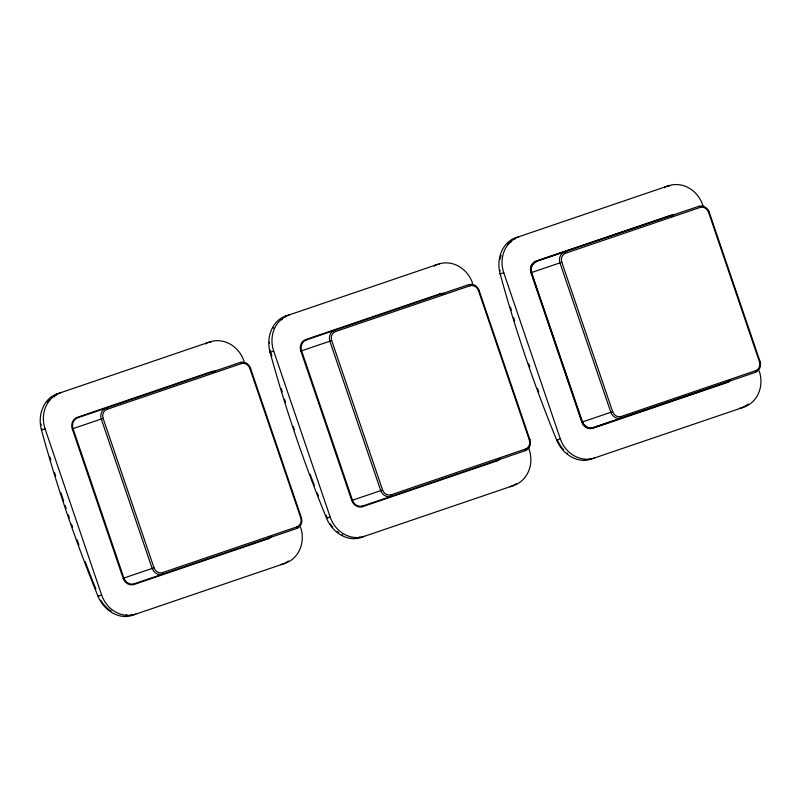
<?xml version="1.0" encoding="UTF-8"?>
<svg xmlns="http://www.w3.org/2000/svg" width="801" height="801" viewBox="0 0 801 801"><rect width="100%" height="100%" fill="white"/><g stroke="black" fill="none" stroke-linecap="round" stroke-linejoin="round"><path stroke-width="1.2" d="M729.09 380.926A8.771 7.88 71.2 0 1 727.138 381.947L727.088 382.588L592.79 428.305A9.372 8.421 71.2 0 1 581.826 422.157L530.963 272.74A9.372 8.421 71.2 0 1 535.899 261.176L670.197 215.459L670.607 215.94A8.771 7.88 71.2 0 1 673.571 215.579M134.178 583.809A8.771 7.88 71.2 0 1 123.885 578.052L73.021 428.635A8.771 7.88 71.2 0 1 77.657 417.792L240.21 362.452A8.771 7.88 71.2 0 1 250.493 368.22L301.366 517.636A8.771 7.88 71.2 0 1 296.73 528.47L134.178 583.809L134.117 584.45L268.415 538.733A9.372 8.421 71.2 0 0 271.879 536.32M364.485 536.28A29.226 26.273 71.2 0 1 330.192 517.076L326.438 518.467L327.259 518.407M270.287 351.909L269.897 352.27L273.682 351.068A29.226 26.273 71.2 0 1 289.131 314.923M362.763 505.992A8.771 7.88 71.2 0 1 352.48 500.235L301.617 350.818A8.771 7.88 71.2 0 1 306.252 339.974L468.805 284.635A8.771 7.88 71.2 0 1 479.088 290.403L529.952 439.809A8.771 7.88 71.2 0 1 525.316 450.653L362.763 505.992L362.713 506.622L497 460.905A9.372 8.421 71.2 0 0 500.475 458.492M500.495 273.521L499.914 273.902L503.759 272.74A29.226 26.273 71.2 0 1 519.208 236.605M514.943 239.119A2.343 1.302 71.2 0 1 515.634 237.817L668.424 185.802A29.226 26.273 71.2 0 1 702.717 205.006L703.498 207.309M72.26 428.895A9.372 8.421 71.2 0 1 77.226 417.331L211.514 371.604A9.372 8.421 71.2 0 1 214.998 371.253M444.215 293.546A9.372 8.421 71.2 0 0 440.099 293.767L305.822 339.504L306.202 339.984M60.536 392.75A29.226 26.273 71.2 0 0 45.086 428.885L41.302 430.087L42.093 429.566A26.753 21.977 85.1 0 1 41.892 428.966M582.567 421.907A8.771 7.88 71.2 0 0 592.85 427.664L755.403 372.325A8.771 7.88 71.2 0 0 760.039 361.481L709.175 212.075A8.771 7.88 71.2 0 0 698.883 206.308L535.919 261.226M250.623 368.17L249.862 368.43L300.725 517.846A7.319 6.578 71.2 0 1 296.871 526.898L162.573 572.595A7.319 6.578 71.2 0 1 153.982 567.799L103.129 418.382A7.319 6.578 71.2 0 1 106.994 409.331L241.291 363.634A7.319 6.578 71.2 0 1 249.872 368.43M331.724 340.565A7.319 6.578 71.2 0 1 335.579 331.514L469.877 285.817A7.319 6.578 71.2 0 1 478.467 290.613L529.321 440.029A7.319 6.578 71.2 0 1 525.456 449.081A1.462 0.641 71.2 0 1 525.316 450.653M755.543 370.733L621.246 416.45A7.319 6.578 71.2 0 1 612.655 411.654L561.811 262.237A7.319 6.578 71.2 0 1 565.666 253.186L699.964 207.489A7.319 6.578 71.2 0 1 708.555 212.285L759.398 361.702A7.319 6.578 71.2 0 1 755.543 370.753A1.462 0.641 71.2 0 1 755.403 372.325M103.129 418.382L72.28 428.885L123.144 578.302A9.372 8.421 71.2 0 0 134.127 584.47M362.723 506.653A9.372 8.421 71.2 0 1 351.739 500.485L300.876 351.068L331.724 340.565L382.588 489.982A7.319 6.578 71.2 0 0 391.158 494.778L525.456 449.061M478.457 290.613L479.218 290.352M530.963 272.74L561.811 262.237M708.535 212.285L709.306 212.025M123.144 578.302L154.002 567.799M300.725 517.846L301.496 517.586M351.739 500.485L382.588 489.982M529.321 440.029L530.082 439.769M581.826 422.157L612.675 411.654M759.398 361.702L760.169 361.441M135.89 614.097A29.226 26.273 71.2 0 1 101.597 594.903L97.842 596.314L98.813 596.184M594.562 457.952A29.226 26.273 71.2 0 1 560.279 438.748L556.525 440.139L557.075 440.149M359.679 537.03A2.343 1.302 71.2 0 0 360.901 537.501L513.691 485.486A29.226 26.273 71.2 0 0 529.141 449.351L528.36 447.048M589.646 458.562A2.343 1.302 71.2 0 0 590.988 459.173L743.779 407.158A29.226 26.273 71.2 0 0 759.228 371.023M440.109 293.787L440.52 294.267A8.771 7.88 71.2 0 1 443.484 293.907M211.514 371.604L211.925 372.085A8.771 7.88 71.2 0 1 214.898 371.724M503.759 272.74L560.279 438.748M273.682 351.068L330.192 517.076M45.086 428.885L101.597 594.903M592.78 428.255L592.76 427.764A8.821 7.93 71.2 0 1 582.447 421.937L531.584 272.53A8.821 7.93 71.2 0 1 536.239 261.647L536.33 261.647A8.771 7.88 71.2 0 0 531.694 272.49M497 460.905L497.061 460.275A8.771 7.88 71.2 0 0 499.003 459.253M268.415 538.733L268.445 538.102A8.771 7.88 71.2 0 0 271.579 535.999M300.555 527.168A29.226 26.273 71.2 0 1 285.106 563.303L132.305 615.318A2.343 1.302 71.2 0 1 130.964 614.707M244.035 361.151A29.226 26.273 71.2 0 0 209.752 341.947L56.951 393.962A2.343 1.302 71.2 0 0 56.26 395.263M132.325 615.368A29.016 24.04 58.1 0 1 97.982 596.134A632.82 277.406 71.2 0 1 41.492 430.097A29.016 24.04 84.3 0 1 56.941 393.922M211.244 341.937A29.016 27.264 -87 0 0 206.157 343.118A2.343 0.721 71.2 0 0 205.907 343.989M106.994 409.351A1.462 0.641 71.2 0 0 105.922 408.17A8.771 7.88 71.2 0 0 101.286 419.013L152.15 568.43A8.771 7.88 71.2 0 0 162.433 574.187A1.462 0.641 71.2 0 0 162.573 572.595M296.861 526.878A1.462 0.641 71.2 0 1 296.73 528.47M240.21 362.452A1.462 0.641 71.2 0 1 241.291 363.634M281.521 564.525A2.343 0.721 71.2 0 1 281.001 564.264M288.48 560.97A29.016 27.264 49.4 0 1 281.541 564.565M41.171 425.201A26.753 21.977 85.1 0 1 41.031 423.929M47.279 402.462A26.753 21.977 85.1 0 1 50.223 399.569M54.368 396.946A26.753 21.977 85.1 0 1 54.848 396.725M95.92 589.085A635.183 278.798 71.2 0 1 85.086 561.461M78.929 544.95A635.183 278.798 71.2 0 1 77.046 539.764M72.591 527.298A635.183 278.798 71.2 0 1 71.499 524.174M69.337 517.917A635.183 278.798 71.2 0 1 68.265 514.783M66.133 508.515A635.183 278.798 71.2 0 1 65.081 505.371M63.69 501.186A635.183 278.798 71.2 0 1 60.956 492.795M55.629 475.984A635.183 278.798 71.2 0 1 54.648 472.82M50.823 460.175A635.183 278.798 71.2 0 1 49.892 457.011M126.838 614.818A26.753 21.977 57.2 0 1 126.308 614.888M111.199 611.083A26.753 21.977 57.2 0 1 100.746 600.199M472.63 283.334A29.226 26.273 71.2 0 0 438.337 264.13L285.546 316.145A2.343 1.302 71.2 0 0 284.856 317.637M326.598 518.307A632.82 277.406 71.2 0 1 270.077 352.28A29.016 24.04 84.3 0 1 285.536 316.095M360.921 537.541A29.016 24.04 58.1 0 1 326.578 518.307M439.188 264.21A29.016 27.264 -87 0 0 434.743 265.301A2.343 0.721 71.2 0 0 434.502 266.322M335.589 331.534A1.462 0.641 71.2 0 0 334.508 330.352A8.771 7.88 71.2 0 0 329.872 341.196L380.745 490.613A8.771 7.88 71.2 0 0 391.028 496.37A1.462 0.641 71.2 0 0 391.158 494.778M468.805 284.635A1.462 0.641 71.2 0 1 469.877 285.817M300.856 351.078A9.372 8.421 71.2 0 1 305.822 339.504M509.766 486.607A2.343 0.721 71.2 0 0 510.117 486.708A29.016 27.264 49.4 0 0 516.545 483.534M327.399 518.367A635.183 278.798 71.2 0 1 326.157 515.323M318.428 495.959A635.183 278.798 71.2 0 1 317.236 492.885M314.463 485.696A635.183 278.798 71.2 0 1 310.187 474.362M294.378 429.646A635.183 278.798 71.2 0 1 293.326 426.512M285.526 402.372A635.183 278.798 71.2 0 1 284.545 399.208M282.272 391.839A635.183 278.798 71.2 0 1 281.311 388.685M271.839 355.974A635.183 278.798 71.2 0 1 270.968 352.8M342.668 534.828A26.753 21.977 57.2 0 1 342.077 534.547M338.683 532.535A26.753 21.977 57.2 0 1 337.061 531.343M332.665 527.078A26.753 21.977 57.2 0 1 330.002 523.484M270.337 350.528A26.753 21.977 85.1 0 1 270.197 349.907M269.496 343.549A26.753 21.977 85.1 0 1 269.506 342.267M273.341 328.26A26.753 21.977 85.1 0 1 273.672 327.709M281.521 319.879A26.753 21.977 85.1 0 1 282.473 319.369M591.008 459.223A29.016 24.04 58.1 0 1 556.655 439.979A632.82 277.406 71.2 0 1 500.164 273.952A29.016 24.04 84.3 0 1 515.614 237.777M669.916 185.792A29.016 27.264 -87 0 0 664.83 186.973A2.343 0.721 71.2 0 0 664.58 187.834M565.676 253.206A1.462 0.641 71.2 0 0 564.595 252.025A8.771 7.88 71.2 0 0 559.959 262.868L610.823 412.285A8.771 7.88 71.2 0 0 621.115 418.042A1.462 0.641 71.2 0 0 621.246 416.45M698.883 206.308A1.462 0.641 71.2 0 1 699.964 207.489M670.187 215.439A9.372 8.421 71.2 0 1 673.261 215.069M730.702 379.994A9.372 8.421 71.2 0 1 727.088 382.578M739.673 408.12A2.343 0.721 71.2 0 0 740.204 408.38A29.016 27.264 49.4 0 0 748.184 404.034M567.679 453.426A26.753 21.977 57.2 0 1 567.148 453.016M563.654 449.782A26.753 21.977 57.2 0 1 557.446 440.049M538.743 391.909A635.183 278.798 71.2 0 1 537.601 388.805M529.811 366.988A635.183 278.798 71.2 0 1 528.73 363.864M514.632 320.891A635.183 278.798 71.2 0 1 513.651 317.727M511.398 310.357A635.183 278.798 71.2 0 1 510.447 307.194M500.154 270.948A26.753 21.977 85.1 0 1 500.044 270.317M500.074 259.234A26.753 21.977 85.1 0 1 501.056 255.309M507.644 244.535A26.753 21.977 85.1 0 1 511.609 241.552M670.517 215.91A8.821 7.93 71.2 0 1 673.22 215.539M729.19 380.855A8.821 7.93 71.2 0 1 727.068 382.007M673.321 215.419A8.991 8.08 71.2 0 0 670.367 215.779L536.089 261.516A8.991 8.08 71.2 0 0 531.323 272.62L582.207 422.027A8.991 8.08 71.2 0 0 592.74 427.934L727.028 382.197A8.991 8.08 71.2 0 0 730.212 380.044"/></g></svg>
